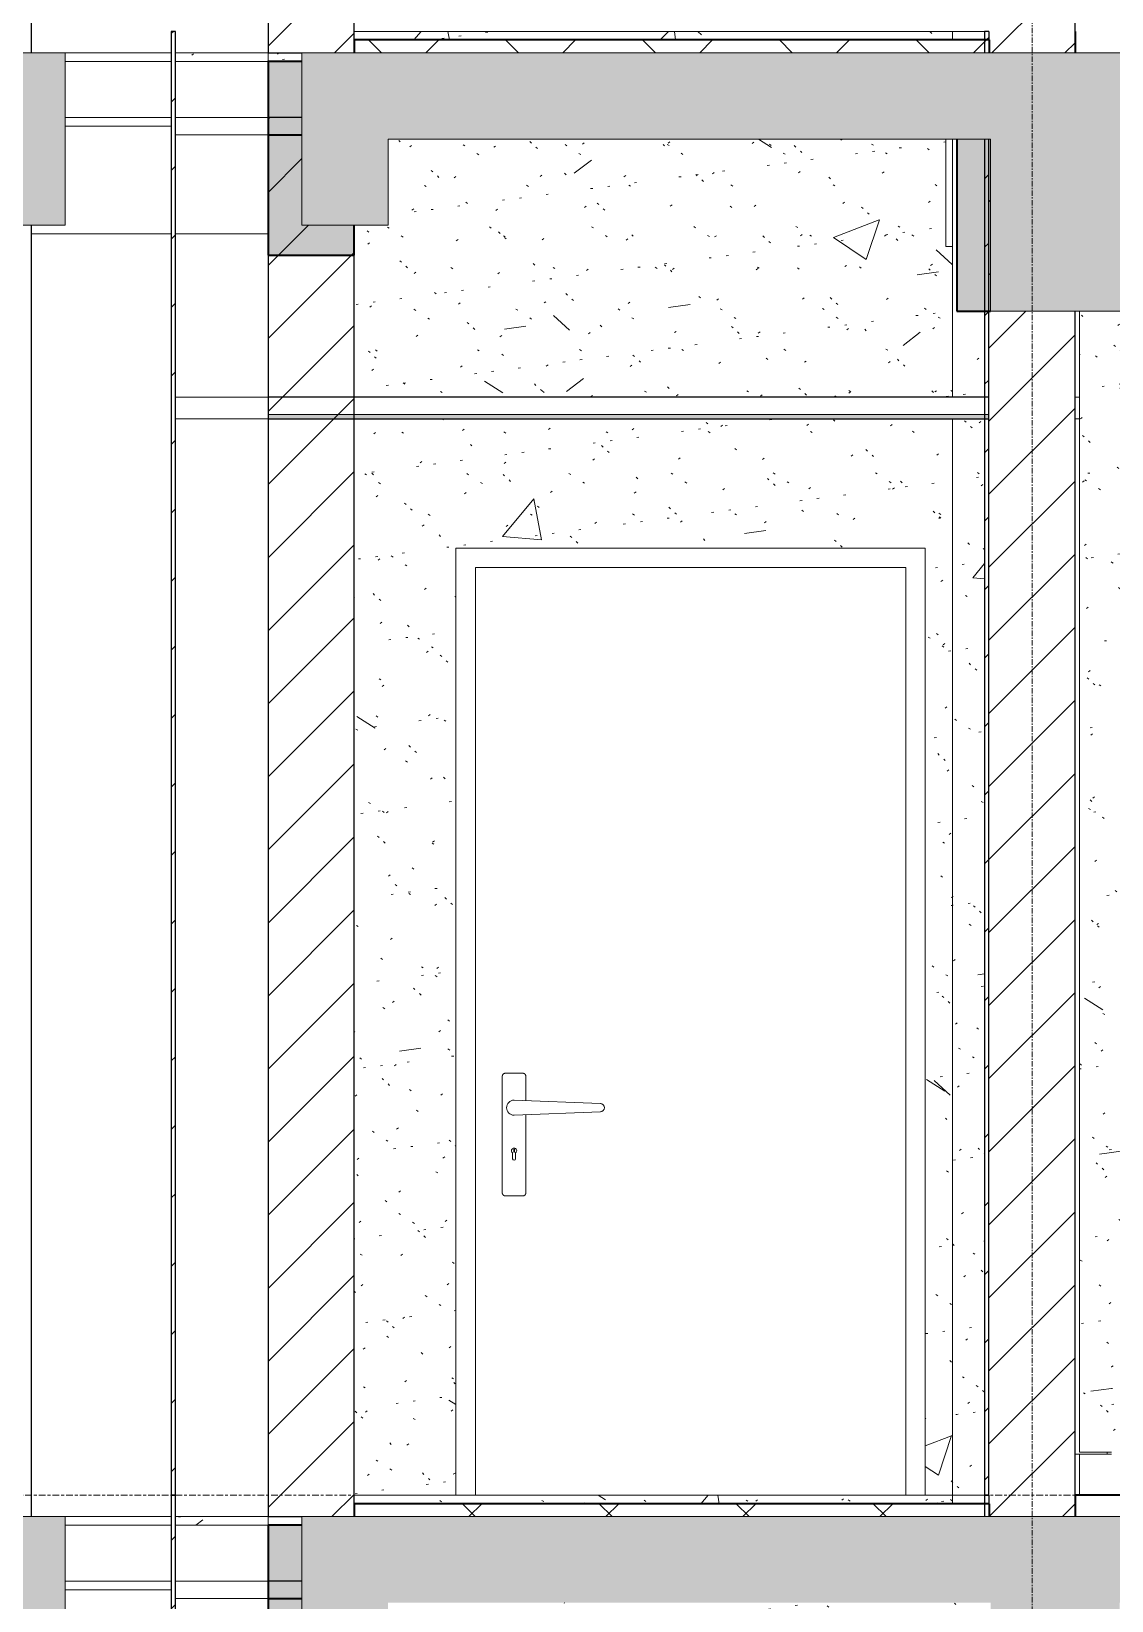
# Model space of a CAD drawing. Header units: millimetres. Extents: x 3451 to 201731, y -8641 to 35300.
# Drawn here: x 128366 to 130876, y 22355 to 26000 of the extents above; entities that cross this region are included whole.
import ezdxf

# ---------------------------------------------------------------- set-up
doc = ezdxf.new("R2010")
doc.units = ezdxf.units.MM
doc.linetypes.add('Centre', pattern=[31.75, 6.35, -4.7625, 15.875, -4.7625])
doc.linetypes.add('Grid Line', pattern=[22.225, 12.7, -3.175, 3.175, -3.175])
for name, color, linetype, lineweight in [('0-2', 50, 'Continuous', 5), ('A-CLNG', 13, 'Continuous', 9), ('A-CLNG-1', 13, 'Continuous', 25), ('A-CLNG-PATT-1', 13, 'Continuous', 9), ('A-DETL-GENF-1', 7, 'Continuous', 9), ('A-DETL-THIN', 151, 'Continuous', 9), ('A-DOOR', 31, 'Continuous', 9), ('A-DOOR-FRAM', 31, 'Continuous', 9), ('A-FLOR-1', 10, 'Continuous', 35), ('A-FLOR-2', 7, 'Continuous', 9), ('A-FLOR-3', 192, 'Continuous', 35), ('A-FLOR-HRAL', 11, 'Continuous', 9), ('A-FLOR-HRAL-1', 253, 'Continuous', 9), ('A-FLOR-HRAL-2', 53, 'Continuous', 18), ('A-FLOR-LEVL-2', 51, 'Centre', 9), ('A-FLOR-PATT-1', 7, 'Continuous', 9), ('A-FLOR-PATT-3', 8, 'Continuous', 9), ('A-FLOR-PATT-4', 67, 'Continuous', 9), ('A-WALL', 113, 'Continuous', 9), ('A-WALL-1', 113, 'Continuous', 25), ('A-WALL-PATT-2', 9, 'Continuous', 9), ('A-WALL-PATT-4', 111, 'Continuous', 9), ('I-WALL', 2, 'Continuous', 9), ('I-WALL-1', 7, 'Continuous', 9), ('I-WALL-2', 2, 'Continuous', 25), ('S-BEAM-1', 12, 'Continuous', 5), ('S-BEAM-2', 10, 'Continuous', 35), ('S-BEAM-3', 7, 'Continuous', 9), ('S-GRID-1', 1, 'Grid Line', 9)]:
    doc.layers.add(name, color=color, linetype=linetype, lineweight=lineweight)
pattern_1 = [(0, (-51987.05, 14125), (609.6, 152.4), [50.292, -406.908, 50.292, -406.908, -2438.4]), (0, (-51987.05, 14125), (609.6, 152.4), [-914.4, 50.292, -864.108, 50.292, -406.908, -1066.8]), (0, (-51987.05, 14125), (609.6, 152.4), [-2286, 50.292, -254.508, 50.292, -711.708]), (120, (-51758.45, 14201.2), (-436.7823, 451.7291), [50.292, -406.908, 50.292, -2845.308]), (120, (-51758.45, 14201.2), (-436.7823, 451.7291), [-507.492, -406.908, 50.292, -864.108, -1524]), (120, (-51758.45, 14201.2), (-436.7823, 451.7291), [-1828.8, 50.292, -406.908, 50.292, -1016.508]), (120, (-51758.45, 14201.2), (-436.7823, 451.7291), [-2336.292, -254.508, 50.292, -711.708]), (240, (-51682.25, 14506), (-172.8177, -604.1291), [50.292, -406.908, 50.292, -406.908, -2438.4]), (240, (-51682.25, 14506), (-172.8177, -604.1291), [-914.4, 50.292, -864.108, 50.292, -406.908, -1066.8]), (240, (-51682.25, 14506), (-172.8177, -604.1291), [-2286, 50.292, -254.508, 50.292, -711.708])]
pattern_2 = [(50, (-51987.05, 14125), (1093.104, -95.634), [114.3, -1257.3]), (355, (-51987, 14125), (-211.46, 1146.34), [91.44, -1005.84]), (100.451, (-51896, 14117), (881.656, 1050.7), [97.14, -1068.54]), (46.184, (-51987, 14429.8), (1626.475, -252.26), [171.45, -1885.95]), (96.636, (-51851.5, 14408.8), (1424.42, 1484.57), [145.71, -1602.81]), (351.184, (-51987, 14429.8), (1424.43, 1484.55), [137.16, -1508.76]), (21, (-51834.65, 14353.6), (909.686, -613.59), [114.3, -1257.3]), (326, (-51834.7, 14353.6), (370.81, 1105.13), [91.44, -1005.84]), (71.451, (-51758.8, 14302.5), (1280.503, 491.53), [97.14, -1068.54]), (37.5, (-51987.05, 14125), (18.531, 507.33), [50.292, -943.356, 50.292, -970.788, -1009.65]), (37.5, (-51987.05, 14125), (18.531, 507.33), [-2014.728, 50.292, -959.358]), (7.5, (-51987.05, 14125), (400.918, 601.084), [50.292, -531.876, 50.292, -920.496, -384.81]), (7.5, (-51987.05, 14125), (400.918, 601.084), [-1552.956, 50.292, -334.518]), (327.5, (-52326.9, 14125), (813.545, -34.374), [50.292, -330.708, 50.292, -1138.428, -1577.34]), (327.5, (-52326.9, 14125), (813.545, -34.374), [-1569.72, 50.292, -1527.048]), (317.5, (-52479.3, 14125), (888.775, 152.56), [50.292, -445.008, 50.292, -739.14, -1120.14]), (317.5, (-52479.3, 14125), (888.775, 152.56), [-1284.73, 50.29, -1069.85])]
pattern_3 = [(37.5, (-51987.05, 14125), (-4.7995, 146.8239), [5.029, -110.795, 5.029, -124.511, -123.825]), (37.5, (-51987.05, 14125), (-4.7995, 146.8239), [-245.364, 5.029, -118.796]), (7.5, (-51987.05, 14125), (134.8574, 215.0472), [5.029, -57.455, 5.029, -99.365, -40.005]), (7.5, (-51987.05, 14125), (134.8574, 215.0472), [-166.878, 5.029, -34.976]), (327.5, (-52080.78, 14125), (237.29776, 0.4316), [5.029, -33.071, 5.029, -132.131, -179.07]), (327.5, (-52080.78, 14125), (237.29776, 0.4316), [-175.26, 5.029, -174.041]), (317.5, (-52080.78, 14125), (229.067, 66.8792), [5.029, -14.021, 5.029, -84.887, -102.87]), (317.5, (-52080.78, 14125), (229.067, 66.8792), [-108.966, 5.029, -97.841])]
pattern_4 = [(50, (148640.8, 14125), (1093.104, -95.634), [114.3, -1257.3]), (355, (148640.8, 14125), (-211.457, 1146.34), [91.44, -1005.84]), (100.451, (148731.9, 14117), (881.656, 1050.7), [97.14, -1068.54]), (46.184, (148640.8, 14429.8), (1626.475, -252.26), [171.45, -1885.95]), (96.636, (148776.3, 14408.8), (1424.42, 1484.57), [145.71, -1602.81]), (351.184, (148640.8, 14429.8), (1424.43, 1484.55), [137.16, -1508.76]), (21, (148793.2, 14353.6), (909.686, -613.59), [114.3, -1257.3]), (326, (148793.2, 14353.6), (370.81, 1105.13), [91.44, -1005.84]), (71.451, (148869, 14302.5), (1280.503, 491.53), [97.14, -1068.54]), (37.5, (148640.8, 14125), (18.5313, 507.33), [50.292, -943.356, 50.292, -970.788, -1009.65]), (37.5, (148640.8, 14125), (18.5313, 507.33), [-2014.728, 50.292, -959.358]), (7.5, (148640.8, 14125), (400.918, 601.084), [50.292, -531.876, 50.292, -920.496, -384.81]), (7.5, (148640.8, 14125), (400.918, 601.084), [-1552.956, 50.292, -334.518]), (327.5, (148300.93, 14125), (813.545, -34.374), [50.292, -330.708, 50.292, -1138.428, -1577.34]), (327.5, (148300.93, 14125), (813.545, -34.374), [-1569.72, 50.292, -1527.048]), (317.5, (148148.5, 14125), (888.775, 152.56), [50.292, -445.008, 50.292, -739.14, -1120.14]), (317.5, (148148.5, 14125), (888.775, 152.56), [-1284.73, 50.29, -1069.85])]
pattern_5 = [(37.5, (148640.78, 14125), (-4.79953, 146.8239), [5.029, -110.795, 5.029, -124.511, -123.825]), (37.5, (148640.78, 14125), (-4.79953, 146.8239), [-245.364, 5.029, -118.796]), (7.5, (148640.78, 14125), (134.8574, 215.0472), [5.029, -57.455, 5.029, -99.365, -40.005]), (7.5, (148640.78, 14125), (134.8574, 215.0472), [-166.878, 5.029, -34.976]), (327.5, (148547.06, 14125), (237.29776, 0.4316), [5.029, -33.071, 5.029, -132.131, -179.07]), (327.5, (148547.06, 14125), (237.29776, 0.4316), [-175.26, 5.029, -174.041]), (317.5, (148547.06, 14125), (229.067, 66.8792), [5.029, -14.021, 5.029, -84.887, -102.87]), (317.5, (148547.06, 14125), (229.067, 66.8792), [-108.966, 5.029, -97.841])]
pattern_6 = [(45, (148640.78, 14125), (-79.5495, 79.5495), [])]
pattern_7 = [(45, (148640.78, 14125), (-84.8528, 84.8528), [])]
pattern_8 = [(45, (148640.78, 14125), (-159.099, 159.099), []), (135, (148640.78, 14125), (-159.099, -159.099), [])]

# ---------------------------------------------------------------- blocks, each defined once
blk = doc.blocks.new('NCV_TKTC_KET CAU_rvt-2-TKCS_MẶT CẮT D')
at = {"layer": 'A-FLOR-PATT-1'}
for points in [[(-71633.3, 25760), (-71633.3, 25930), (-71711.9, 25930), (-71711.9, 25760)], [(-71711.9, 22360), (-71633.3, 22360), (-71633.3, 22530), (-71711.9, 22530)]]:
    blk.add_hatch(color=256, dxfattribs=at).paths.add_polyline_path(points)
at = {"layer": 'S-BEAM-1'}
for points in [[(-71531.7, 25480), (-71511.9, 25480), (-71511.9, 25550), (-71633.3, 25550), (-71633.3, 25930), (-71711.9, 25930), (-71711.9, 25480), (-71633.3, 25480)], [(-71531.7, 22080), (-71511.9, 22080), (-71511.9, 22150), (-71633.3, 22150), (-71633.3, 22530), (-71711.9, 22530), (-71711.9, 22080), (-71633.3, 22080)]]:
    blk.add_hatch(color=256, dxfattribs=at).paths.add_polyline_path(points)
h = blk.add_hatch(color=256, dxfattribs=at)
h.paths.add_polyline_path([(-70033.1, 25350), (-70033.1, 25750), (-70111.9, 25750), (-70111.9, 25350)])
h.paths.add_polyline_path([(-69733.1, 25350), (-69611.9, 25350), (-69611.9, 25750), (-69733.1, 25750)])
at = {"layer": 'A-FLOR-1'}
for p, q in [((-71633.3, 25930), (-71711.9, 25930)), ((-71711.9, 25930), (-71711.9, 25760)), ((-71711.9, 25760), (-71633.3, 25760)), ((-71633.3, 22530), (-71711.9, 22530)), ((-71711.9, 22530), (-71711.9, 22360)), ((-71711.9, 22360), (-71633.3, 22360))]:
    blk.add_line(p, q, dxfattribs=at)
at = {"layer": 'A-FLOR-2'}
for p, q in [((-72183.4, 25950), (-71936.9, 25950)), ((-71926.9, 25930), (-71711.9, 25930)), ((-71936.9, 25780), (-72183.4, 25780)), ((-71711.9, 25760), (-71926.9, 25760)), ((-72183.4, 22550), (-71936.9, 22550)), ((-71926.9, 22530), (-71711.9, 22530)), ((-71936.9, 22380), (-72183.4, 22380)), ((-71711.9, 22360), (-71926.9, 22360))]:
    blk.add_line(p, q, dxfattribs=at)
at = {"layer": 'S-BEAM-2'}
for p, q in [((-71633.3, 25930), (-71711.9, 25930)), ((-71711.9, 25930), (-71711.9, 25480)), ((-70111.9, 25750), (-70111.9, 25350)), ((-71511.9, 25480), (-71511.9, 25550)), ((-71711.9, 25480), (-71511.9, 25480)), ((-70111.9, 25350), (-70033.1, 25350)), ((-71633.3, 22530), (-71711.9, 22530)), ((-71711.9, 22530), (-71711.9, 22080))]:
    blk.add_line(p, q, dxfattribs=at)
at = {"layer": 'S-BEAM-3'}
for p, q in [((-72183.4, 25930), (-71936.9, 25930)), ((-71926.9, 25930), (-71711.9, 25930)), ((-70136.9, 25750), (-70136.9, 25500)), ((-71936.9, 25530), (-72261.9, 25530)), ((-71711.9, 25530), (-71926.9, 25530)), ((-70136.9, 25500), (-70121.9, 25500)), ((-72183.4, 22530), (-71936.9, 22530)), ((-71926.9, 22530), (-71711.9, 22530))]:
    blk.add_line(p, q, dxfattribs=at)
blk = doc.blocks.new('Railing - Railing-946623-TKCS_MẶT CẮT D')
at = {"layer": 'A-FLOR-HRAL-1'}
blk.add_line((-69826.9, 22695), (-69751.9, 22695), dxfattribs=at)
at = {"layer": 'A-FLOR-HRAL-2'}
for p, q in [((-69826.9, 22695), (-69836.9, 22695)), ((-69836.9, 22695), (-69836.9, 22600)), ((-69826.9, 22600), (-69826.9, 22695)), ((-69836.9, 22600), (-69826.9, 22600))]:
    blk.add_line(p, q, dxfattribs=at)
blk = doc.blocks.new('NCV_TKTC_TANG 6 - 8_rvt-4-TKCS_MẶT CẮT D')
at = {"layer": 'A-FLOR-PATT-4'}
h = blk.add_hatch(dxfattribs=at)
h.set_pattern_fill('FP_33', color=256, style=0, pattern_type=2)
h.set_pattern_definition(pattern_1)
h.paths.add_polyline_path([(-67613.3, 22550), (-66836.9, 22550), (-66836.9, 22600), (-69836.9, 22600), (-69836.9, 22550), (-68919.5, 22550)])
at = {"layer": 'A-WALL-PATT-2'}
h = blk.add_hatch(dxfattribs=at)
h.set_pattern_fill('FP_35', color=256, style=0, pattern_type=2)
h.set_pattern_definition(pattern_2)
h.paths.add_polyline_path([(-69751.9, 22700), (-66846.9, 22700), (-66846.9, 25500), (-69611.9, 25500), (-69611.9, 25350), (-69751.9, 25350), (-69751.9, 22794.2)])
h = blk.add_hatch(dxfattribs=at)
h.set_pattern_fill('FP_36', color=256, style=0, pattern_type=2)
h.set_pattern_definition(pattern_3)
h.paths.add_polyline_path([(-69751.9, 22700), (-66846.9, 22700), (-66846.9, 25500), (-69611.9, 25500), (-69611.9, 25350), (-69751.9, 25350), (-69751.9, 22794.2)])
h = blk.add_hatch(dxfattribs=at)
h.set_pattern_fill('FP_35', color=256, style=0, pattern_type=2)
h.set_pattern_definition(pattern_2)
h.paths.add_polyline_path([(-69751.9, 22700), (-69751.9, 25350), (-69826.9, 25350), (-69826.9, 22700)])
h = blk.add_hatch(dxfattribs=at)
h.set_pattern_fill('FP_36', color=256, style=0, pattern_type=2)
h.set_pattern_definition(pattern_3)
h.paths.add_polyline_path([(-69751.9, 22700), (-69751.9, 25350), (-69826.9, 25350), (-69826.9, 22700)])
at = {"layer": 'A-FLOR-1'}
for p, q in [((-66836.9, 22600), (-69836.9, 22600)), ((-69836.9, 22600), (-69836.9, 22550))]:
    blk.add_line(p, q, dxfattribs=at)
at = {"layer": 'I-WALL-1'}
for p, q in [((-69826.9, 25350), (-69826.9, 22700)), ((-69826.9, 22700), (-69751.9, 22700))]:
    blk.add_line(p, q, dxfattribs=at)
at = {"layer": 'A-FLOR-HRAL'}
blk.add_blockref('Railing - Railing-946623-TKCS_MẶT CẮT D', (0, 0), dxfattribs=at)
blk = doc.blocks.new('NCV_TKTC_TANG 6 - 8_rvt-5-TKCS_MẶT CẮT D')
at = {"layer": 'A-FLOR-PATT-4'}
h = blk.add_hatch(dxfattribs=at)
h.set_pattern_fill('FP_33', color=256, style=0, pattern_type=2)
h.set_pattern_definition(pattern_1)
h.paths.add_polyline_path([(-67613.3, 25950), (-66836.9, 25950), (-66836.9, 26000), (-69836.9, 26000), (-69836.9, 25950), (-68919.5, 25950)])
at = {"layer": 'A-FLOR-1'}
blk.add_line((-69836.9, 26000), (-69836.9, 25950), dxfattribs=at)
blk = doc.blocks.new('FD_05 - FD_05-1000x2200mm-V389-TKCS_MẶT CẮT D')
at = {"layer": 'A-DOOR'}
for p, q in [((-71167.8, 6572.5), (-71167.8, 6302.5)), ((-71120.3, 6580), (-71160.3, 6580)), ((-71160.3, 6580), (-71120.3, 6580)), ((-71112.8, 6516.5), (-71112.8, 6572.5)), ((-70939.9, 6510), (-71140.3, 6517.5)), ((-71140.3, 6482.5), (-70939.9, 6490)), ((-71112.8, 6302.5), (-71112.8, 6483.5)), ((-71143.8, 6395.1), (-71143.8, 6381.2)), ((-71141, 6397), (-71141, 6403)), ((-71139.6, 6403), (-71139.6, 6397)), ((-71136.8, 6381.2), (-71136.8, 6395.1)), ((-71160.3, 6295), (-71120.3, 6295)), ((-71120.3, 6295), (-71160.3, 6295))]:
    blk.add_line(p, q, dxfattribs=at)
at = {"layer": 'A-DOOR', "flags": 128}
for points in [[(-71160.3, 6580), (-71160.6, 6580), (-71160.9, 6580), (-71161.2, 6579.9), (-71161.5, 6579.9), (-71161.8, 6579.9), (-71162.1, 6579.8), (-71162.4, 6579.7), (-71162.7, 6579.6), (-71163, 6579.5), (-71163.2, 6579.4), (-71163.5, 6579.3), (-71163.8, 6579.2), (-71164, 6579), (-71164.3, 6578.9), (-71164.5, 6578.7), (-71164.8, 6578.5), (-71165, 6578.3), (-71165.3, 6578.1), (-71165.5, 6577.9), (-71165.7, 6577.7), (-71165.9, 6577.5), (-71166.1, 6577.3), (-71166.3, 6577), (-71166.5, 6576.8), (-71166.6, 6576.6), (-71166.8, 6576.3), (-71166.9, 6576), (-71167.1, 6575.8), (-71167.2, 6575.5), (-71167.3, 6575.2), (-71167.4, 6574.9), (-71167.5, 6574.7), (-71167.6, 6574.4), (-71167.6, 6574.1), (-71167.7, 6573.8), (-71167.7, 6573.5), (-71167.8, 6573.2), (-71167.8, 6572.9), (-71167.8, 6572.6), (-71167.8, 6572.5)], [(-71112.8, 6572.5), (-71112.8, 6572.8), (-71112.8, 6573.1), (-71112.9, 6573.4), (-71112.9, 6573.7), (-71113, 6574), (-71113, 6574.3), (-71113.1, 6574.6), (-71113.2, 6574.9), (-71113.3, 6575.1), (-71113.4, 6575.4), (-71113.5, 6575.7), (-71113.7, 6576), (-71113.8, 6576.2), (-71114, 6576.5), (-71114.1, 6576.7), (-71114.3, 6577), (-71114.5, 6577.2), (-71114.7, 6577.4), (-71114.9, 6577.7), (-71115.1, 6577.9), (-71115.3, 6578.1), (-71115.5, 6578.3), (-71115.8, 6578.5), (-71116, 6578.6), (-71116.3, 6578.8), (-71116.5, 6579), (-71116.8, 6579.1), (-71117, 6579.3), (-71117.3, 6579.4), (-71117.6, 6579.5), (-71117.9, 6579.6), (-71118.2, 6579.7), (-71118.4, 6579.8), (-71118.7, 6579.8), (-71119, 6579.9), (-71119.3, 6579.9), (-71119.6, 6580), (-71119.9, 6580), (-71120.2, 6580), (-71120.3, 6580)], [(-71167.8, 6302.5), (-71167.8, 6302.2), (-71167.8, 6301.9), (-71167.8, 6301.6), (-71167.7, 6301.3), (-71167.7, 6301), (-71167.6, 6300.7), (-71167.5, 6300.4), (-71167.4, 6300.1), (-71167.3, 6299.9), (-71167.2, 6299.6), (-71167.1, 6299.3), (-71167, 6299), (-71166.8, 6298.8), (-71166.7, 6298.5), (-71166.5, 6298.3), (-71166.3, 6298), (-71166.1, 6297.8), (-71165.9, 6297.6), (-71165.7, 6297.3), (-71165.5, 6297.1), (-71165.3, 6296.9), (-71165.1, 6296.7), (-71164.9, 6296.5), (-71164.6, 6296.4), (-71164.4, 6296.2), (-71164.1, 6296), (-71163.8, 6295.9), (-71163.6, 6295.7), (-71163.3, 6295.6), (-71163, 6295.5), (-71162.7, 6295.4), (-71162.5, 6295.3), (-71162.2, 6295.2), (-71161.9, 6295.2), (-71161.6, 6295.1), (-71161.3, 6295.1), (-71161, 6295), (-71160.7, 6295), (-71160.4, 6295), (-71160.3, 6295)], [(-71120.3, 6295), (-71120, 6295), (-71119.7, 6295), (-71119.4, 6295.1), (-71119.1, 6295.1), (-71118.8, 6295.1), (-71118.5, 6295.2), (-71118.3, 6295.3), (-71118, 6295.4), (-71117.7, 6295.5), (-71117.4, 6295.6), (-71117.1, 6295.7), (-71116.9, 6295.8), (-71116.6, 6296), (-71116.3, 6296.1), (-71116.1, 6296.3), (-71115.8, 6296.5), (-71115.6, 6296.7), (-71115.4, 6296.9), (-71115.1, 6297.1), (-71114.9, 6297.3), (-71114.7, 6297.5), (-71114.5, 6297.7), (-71114.3, 6298), (-71114.2, 6298.2), (-71114, 6298.5), (-71113.8, 6298.7), (-71113.7, 6299), (-71113.6, 6299.2), (-71113.4, 6299.5), (-71113.3, 6299.8), (-71113.2, 6300.1), (-71113.1, 6300.4), (-71113, 6300.7), (-71113, 6300.9), (-71112.9, 6301.2), (-71112.9, 6301.5), (-71112.8, 6301.8), (-71112.8, 6302.1), (-71112.8, 6302.4), (-71112.8, 6302.5)]]:
    blk.add_lwpolyline(points, dxfattribs=at)
at = {"layer": 'A-DOOR'}
for centre, radius, start, end in [((-71160.3, 6572.5), 7.5, 150, 180), ((-71160.3, 6572.5), 7.5, 90, 120), ((-71120.3, 6572.5), 7.5, 60, 90), ((-71120.3, 6572.5), 7.5, 0, 30), ((-71140.3, 6500), 17.5, 90, 180), ((-71140.3, 6500), 17.5, 180, 270), ((-70940.3, 6500), 10, 0, 87.8544), ((-70940.3, 6500), 10, 272.1456, 0), ((-71140.3, 6400), 6, 305.6853, 234.3147), ((-71140.3, 6381.2), 3.5, 180, 0), ((-71140.3, 6403), 0.7, 0, 180), ((-71140.3, 6403), 0.7, 0, 180), ((-71140.3, 6397), 0.7, 180, 0), ((-71140.3, 6397), 0.7, 180, 0), ((-71160.3, 6302.5), 7.5, 180, 210), ((-71160.3, 6302.5), 7.5, 240, 270), ((-71120.3, 6302.5), 7.52, 270, 300), ((-71120.3, 6302.5), 7.52, 330, 0)]:
    blk.add_arc(centre, radius, start, end, dxfattribs=at)
at = {"layer": 'A-DOOR-FRAM'}
for p, q in [((-71230.3, 7755), (-71230.3, 5600)), ((-71230.3, 7755), (-70230.3, 7755)), ((-70230.3, 7755), (-70230.3, 5600))]:
    blk.add_line(p, q, dxfattribs=at)

msp = doc.modelspace()

# ---------------------------------------------------------------- hatches: boundary and pattern name
at = {"layer": 'A-CLNG-PATT-1'}
h = msp.add_hatch(dxfattribs=at)
h.set_pattern_fill('FP_41', color=256, style=0, pattern_type=2)
h.set_pattern_definition([(0, (148640.78, 14125), (1219.2, 304.8), [50.292, -864.108, 50.292, -864.108, -4876.8]), (0, (148640.78, 14125), (1219.2, 304.8), [-1828.8, 50.292, -1778.508, 50.292, -864.108, -2133.6]), (0, (148640.78, 14125), (1219.2, 304.8), [-4572, 50.292, -559.308, 50.292, -1473.708]), (120, (149097.98, 14277.4), (-873.5645, 903.458), [50.292, -864.108, 50.292, -5740.908]), (120, (149097.98, 14277.4), (-873.5645, 903.458), [-964.692, -864.108, 50.292, -1778.508, -3048]), (120, (149097.98, 14277.4), (-873.5645, 903.458), [-3657.6, 50.292, -864.108, 50.292, -2083.308]), (120, (149097.98, 14277.4), (-873.5645, 903.458), [-4622.292, -559.308, 50.292, -1473.708]), (240, (149250.38, 14887), (-345.6355, -1208.258), [50.292, -864.108, 50.292, -5740.908]), (240, (149250.38, 14887), (-345.6355, -1208.258), [-964.692, -864.108, 50.292, -1778.508, -3048]), (240, (149250.38, 14887), (-345.6355, -1208.258), [-3657.6, 50.292, -864.108, 50.292, -2083.308]), (240, (149250.38, 14887), (-345.6355, -1208.258), [-4622.292, -559.308, 50.292, -1473.708])])
h.paths.add_polyline_path([(153912.8, 25100), (154890.5, 25100), (154890.5, 25110), (151465.9, 25110), (151465.9, 25100), (152606.6, 25100)])
h.paths.add_polyline_path([(129096.1, 25100), (130590.9, 25100), (130590.9, 25110), (128915.9, 25110), (128915.9, 25100)])
h.paths.add_polyline_path([(166974.2, 25100), (167090.9, 25100), (167090.9, 25110), (165090.5, 25110), (165090.5, 25100), (165668.1, 25100)])
at = {"layer": 'A-DETL-GENF-1'}
h = msp.add_hatch(color=256, dxfattribs=at)
h.paths.add_polyline_path([(160443.5, 25350), (160692.2, 25350), (160692.2, 25750), (167092.5, 25750), (167092.5, 25500), (167692.5, 25500), (167692.5, 25750), (171492.9, 25750), (171492.9, 25550), (171692.9, 25550), (171692.9, 25750), (175790.9, 25750), (175790.9, 25350), (176090.9, 25350), (176090.9, 25950), (151265.9, 25948.3), (151265.9, 25550), (151465.9, 25550), (151465.9, 25750), (154892.5, 25750), (154892.5, 25550), (155092.5, 25550), (155092.5, 25750), (156090.8, 25750), (156090.8, 25350), (156392.5, 25350), (156392.5, 25750), (160390.5, 25750), (160390.5, 25350)])
h.paths.add_polyline_path([(130894.7, 25350), (130894.7, 25750), (135595.5, 25750), (135595.5, 25550), (135794.6, 25550), (135794.6, 25750), (138744.6, 25750), (138744.6, 25350), (139044.6, 25350), (139044.6, 25750), (143794.6, 25750), (143794.6, 25550), (143994.6, 25550), (143994.6, 25750), (146969.9, 25750), (146969.9, 25350), (147269.9, 25350), (147269.9, 25750), (148965.9, 25750), (148965.9, 25550), (149165.9, 25551.3), (149165.9, 25950), (128994.6, 25950), (128994.6, 25550), (129194.6, 25550), (129194.6, 25750), (130594.7, 25750), (130594.7, 25350)])
h.paths.add_polyline_path([(122694.6, 25350), (122694.6, 25950), (122392.5, 25950), (122392.5, 25350)])
h.paths.add_polyline_path([(126628.8, 25550), (126828.8, 25550), (126828.8, 25750), (128244.5, 25750), (128244.5, 25550), (128444.5, 25550), (128443, 25950), (126628.8, 25950)])
h = msp.add_hatch(color=256, dxfattribs=at)
h.paths.add_polyline_path([(160692.2, 21950), (160692.2, 22350), (167092.5, 22350), (167092.5, 22100), (167692.5, 22100), (167692.5, 22350), (171492.9, 22350), (171492.9, 22150), (171692.9, 22150), (171692.9, 22350), (175790.9, 22350), (175790.9, 21950), (176090.9, 21950), (176090.9, 22550), (151265.9, 22550), (151265.9, 22150), (151467.6, 22150), (151467.6, 22350), (154892.5, 22350), (154892.5, 22150), (155092.5, 22150), (155092.5, 22350), (156090.8, 22350), (156090.8, 21950), (156392.5, 21950), (156392.5, 22350), (160390.5, 22350), (160390.5, 21950), (160443.5, 21950)])
h.paths.add_polyline_path([(122694.6, 21950), (122694.6, 22550), (122392.5, 22550), (122392.5, 21950)])
h.paths.add_polyline_path([(138892.2, 21950), (139044.6, 21950), (139044.6, 22350), (143794.6, 22350), (143794.6, 22150), (143994.6, 22150), (143994.6, 22350), (146969.9, 22350), (146969.9, 21950), (147269.9, 21950), (147269.9, 22350), (148965.9, 22350), (148965.9, 22150), (149165.9, 22151.3), (149165.9, 22550), (128994.6, 22550), (128994.6, 22150), (129194.6, 22150), (129194.6, 22350), (130594.7, 22350), (130594.7, 21950), (130894.7, 21950), (130894.7, 22350), (135595.5, 22350), (135595.5, 22150), (135794.6, 22150), (135794.6, 22350), (138744.6, 22350), (138744.6, 21950)])
h.paths.add_polyline_path([(126628.8, 22150), (126828.8, 22150), (126828.8, 22350), (128244.5, 22350), (128244.5, 22150), (128444.5, 22150), (128443, 22550), (126628.8, 22550)])
at = {"layer": 'A-FLOR-PATT-3'}
h = msp.add_hatch(dxfattribs=at)
h.set_pattern_fill('FP_49', color=256, style=0, pattern_type=2)
h.set_pattern_definition(pattern_8)
h.paths.add_polyline_path([(152606.6, 25950), (154890.5, 25950), (154890.5, 25980), (151465.9, 25980), (151465.9, 25950), (152037.7, 25950)])
h.paths.add_polyline_path([(166974.2, 25950), (167090.9, 25950), (167090.9, 25980), (165090.5, 25980), (165090.5, 25950), (165890.6, 25950)])
h.paths.add_polyline_path([(129194.6, 25950), (130592.5, 25950), (130592.5, 25980), (129115.9, 25980), (129115.9, 25950)])
h = msp.add_hatch(dxfattribs=at)
h.set_pattern_fill('FP_49', color=256, style=0, pattern_type=2)
h.set_pattern_definition(pattern_8)
h.paths.add_polyline_path([(166974.2, 22550), (167090.9, 22550), (167090.9, 22580), (165090.5, 22580), (165090.5, 22550), (165890.6, 22550)])
h.paths.add_polyline_path([(151467.6, 22550), (154890.5, 22550), (154890.5, 22580), (151465.9, 22580), (151465.9, 22550)])
h.paths.add_polyline_path([(129115.9, 22550), (130592.5, 22550), (130592.5, 22580), (129115.9, 22580)])
at = {"layer": 'A-WALL-PATT-4'}
h = msp.add_hatch(dxfattribs=at)
h.set_pattern_fill('FP_32', color=256, style=0, pattern_type=2)
h.set_pattern_definition(pattern_7)
h.paths.add_polyline_path([(129096.1, 25950), (129115.9, 25950), (129115.9, 28950), (128994.6, 28950), (128994.6, 29200), (128915.9, 29200), (128915.9, 25950), (128994.6, 25950)])
h = msp.add_hatch(dxfattribs=at)
h.set_pattern_fill('FP_32', color=256, style=0, pattern_type=2)
h.set_pattern_definition(pattern_7)
h.paths.add_polyline_path([(130728.8, 25950), (130790.9, 25950), (130790.9, 28750), (130594.7, 28750), (130594.7, 29150), (130590.9, 29150), (130590.9, 25950)])
h = msp.add_hatch(dxfattribs=at)
h.set_pattern_fill('FP_35', color=256, style=0, pattern_type=2)
h.set_pattern_definition(pattern_4)
h.paths.add_polyline_path([(126483.8, 22600), (127316, 22600), (127316, 25150), (126121, 25150), (126121, 24069), (126368.8, 23888.9), (126368.8, 23876.5), (126373.8, 23872.9), (126373.8, 22600)])
h.paths.add_polyline_path([(127516, 22600), (127830.9, 22600), (127830.9, 25530), (127591, 25530), (127591, 25150), (127516, 25150), (127516, 23990.2)])
h.paths.add_polyline_path([(126363.8, 22788.9), (126363.8, 22880.2), (126269.8, 22948.5), (126269.8, 22788.9), (126362.5, 22788.9)])
h.paths.add_polyline_path([(126155.8, 22788.9), (126155.8, 23031.3), (126121, 23056.6), (126121, 22788.9)])
h.paths.add_polyline_path([(126259.8, 22788.9), (126259.8, 22955.7), (126165.8, 23024), (126165.8, 22788.9)])
h.paths.add_polyline_path([(126363.8, 22892.5), (126363.8, 23684), (126269.8, 23615.7), (126269.8, 22960.8)])
h.paths.add_polyline_path([(126259.8, 22968.1), (126259.8, 23608.5), (126165.8, 23540.2), (126165.8, 23036.4), (126246.5, 22977.8)])
h.paths.add_polyline_path([(126155.8, 23043.6), (126155.8, 23532.9), (126121, 23507.5), (126121, 23069)])
h.paths.add_polyline_path([(126121, 23519.9), (126155.8, 23545.3), (126155.8, 24031.3), (126121, 24056.6), (126121, 23540.2)])
h.paths.add_polyline_path([(126165.8, 23552.5), (126259.8, 23620.8), (126259.8, 23955.7), (126165.8, 24024), (126165.8, 23615.7)])
h.paths.add_polyline_path([(126269.8, 23628.1), (126363.8, 23696.4), (126363.8, 23880.2), (126269.8, 23948.5), (126269.8, 23700)])
h.paths.add_polyline_path([(128907.2, 25930), (128915.9, 25930), (128915.9, 25950), (128700.9, 25950), (128700.9, 25930), (128769.6, 25930)])
h.paths.add_polyline_path([(126568.8, 25950), (127316, 25950), (127316, 26000), (126373.8, 26000), (126373.8, 25950), (126519, 25950)])
h.paths.add_polyline_path([(126121, 25950), (126155.8, 25950), (126155.8, 25969.6), (126121, 25995)])
h.paths.add_polyline_path([(126182.8, 25950), (126181.1, 25951.2), (126179.4, 25950)])
h.paths.add_polyline_path([(127830.9, 25950), (127830.9, 26000), (127516, 26000), (127516, 25950), (127790, 25950)])
h.paths.add_polyline_path([(126165.8, 25952.5), (126172.6, 25957.4), (126165.8, 25962.3)])
h = msp.add_hatch(dxfattribs=at)
h.set_pattern_fill('FP_36', color=256, style=0, pattern_type=2)
h.set_pattern_definition(pattern_5)
h.paths.add_polyline_path([(126483.8, 22600), (127316, 22600), (127316, 25150), (126121, 25150), (126121, 24069), (126368.8, 23888.9), (126368.8, 23876.5), (126373.8, 23872.9), (126373.8, 22600)])
h.paths.add_polyline_path([(127516, 22600), (127830.9, 22600), (127830.9, 25530), (127591, 25530), (127591, 25150), (127516, 25150), (127516, 23990.2)])
h.paths.add_polyline_path([(126363.8, 22788.9), (126363.8, 22880.2), (126269.8, 22948.5), (126269.8, 22788.9), (126362.5, 22788.9)])
h.paths.add_polyline_path([(126155.8, 22788.9), (126155.8, 23031.3), (126121, 23056.6), (126121, 22788.9)])
h.paths.add_polyline_path([(126259.8, 22788.9), (126259.8, 22955.7), (126165.8, 23024), (126165.8, 22788.9)])
h.paths.add_polyline_path([(126363.8, 22892.5), (126363.8, 23684), (126269.8, 23615.7), (126269.8, 22960.8)])
h.paths.add_polyline_path([(126259.8, 22968.1), (126259.8, 23608.5), (126165.8, 23540.2), (126165.8, 23036.4), (126246.5, 22977.8)])
h.paths.add_polyline_path([(126155.8, 23043.6), (126155.8, 23532.9), (126121, 23507.5), (126121, 23069)])
h.paths.add_polyline_path([(126121, 23519.9), (126155.8, 23545.3), (126155.8, 24031.3), (126121, 24056.6), (126121, 23540.2)])
h.paths.add_polyline_path([(126165.8, 23552.5), (126259.8, 23620.8), (126259.8, 23955.7), (126165.8, 24024), (126165.8, 23615.7)])
h.paths.add_polyline_path([(126269.8, 23628.1), (126363.8, 23696.4), (126363.8, 23880.2), (126269.8, 23948.5), (126269.8, 23700)])
h.paths.add_polyline_path([(128907.2, 25930), (128915.9, 25930), (128915.9, 25950), (128700.9, 25950), (128700.9, 25930), (128769.6, 25930)])
h.paths.add_polyline_path([(126568.8, 25950), (127316, 25950), (127316, 26000), (126373.8, 26000), (126373.8, 25950), (126519, 25950)])
h.paths.add_polyline_path([(126121, 25950), (126155.8, 25950), (126155.8, 25969.6), (126121, 25995)])
h.paths.add_polyline_path([(126182.8, 25950), (126181.1, 25951.2), (126179.4, 25950)])
h.paths.add_polyline_path([(127830.9, 25950), (127830.9, 26000), (127516, 26000), (127516, 25950), (127790, 25950)])
h.paths.add_polyline_path([(126165.8, 25952.5), (126172.6, 25957.4), (126165.8, 25962.3)])
h = msp.add_hatch(dxfattribs=at)
h.set_pattern_fill('FP_40', color=256, style=0, pattern_type=2)
h.set_pattern_definition(pattern_6)
h.paths.add_polyline_path([(128700.9, 22600), (128700.9, 26000), (128690.9, 26000), (128690.9, 22600)])
h = msp.add_hatch(dxfattribs=at)
h.set_pattern_fill('FP_35', color=256, style=0, pattern_type=2)
h.set_pattern_definition(pattern_4)
h.paths.add_polyline_path([(129352.5, 22600), (129352.5, 24800), (130442.5, 24800), (130442.5, 22600), (130505.9, 22600), (130505.9, 25100), (129115.9, 25100), (129115.9, 22600)])
h.paths.add_polyline_path([(130165.8, 25150), (130505.9, 25150), (130505.9, 25500), (130490.9, 25500), (130490.9, 25750), (129194.6, 25750), (129194.6, 25550), (129115.9, 25550), (129115.9, 25150), (130158, 25150)])
h.paths.add_polyline_path([(128738.9, 25930), (128994.6, 25930), (128994.6, 25950), (128700.9, 25950), (128700.9, 25930)])
h.paths.add_polyline_path([(129115.9, 25980), (130505.9, 25980), (130505.9, 26000), (129115.9, 26000)])
h = msp.add_hatch(dxfattribs=at)
h.set_pattern_fill('FP_36', color=256, style=0, pattern_type=2)
h.set_pattern_definition(pattern_5)
h.paths.add_polyline_path([(129352.5, 22600), (129352.5, 24800), (130442.5, 24800), (130442.5, 22600), (130505.9, 22600), (130505.9, 25100), (129115.9, 25100), (129115.9, 22600)])
h.paths.add_polyline_path([(130165.8, 25150), (130505.9, 25150), (130505.9, 25500), (130490.9, 25500), (130490.9, 25750), (129194.6, 25750), (129194.6, 25550), (129115.9, 25550), (129115.9, 25150), (130158, 25150)])
h.paths.add_polyline_path([(128738.9, 25930), (128994.6, 25930), (128994.6, 25950), (128700.9, 25950), (128700.9, 25930)])
h.paths.add_polyline_path([(129115.9, 25980), (130505.9, 25980), (130505.9, 26000), (129115.9, 26000)])
h = msp.add_hatch(dxfattribs=at)
h.set_pattern_fill('FP_36', color=256, style=0, pattern_type=2)
h.set_pattern_definition(pattern_5)
h.paths.add_polyline_path([(130505.9, 22600), (130515.9, 22600), (130515.9, 25100), (130505.9, 25100), (130505.9, 22794.2)])
h.paths.add_polyline_path([(130515.9, 25150), (130515.9, 25750), (130505.9, 25750), (130505.9, 25150)])
h.paths.add_polyline_path([(130505.9, 25980), (130515.9, 25980), (130515.9, 26000), (130505.9, 26000)])
h = msp.add_hatch(dxfattribs=at)
h.set_pattern_fill('FP_35', color=256, style=0, pattern_type=2)
h.set_pattern_definition(pattern_4)
h.paths.add_polyline_path([(130580.9, 22600), (130580.9, 25100), (130515.9, 25100), (130515.9, 22600)])
h.paths.add_polyline_path([(130580.9, 25150), (130580.9, 25350), (130515.9, 25350), (130515.9, 25150), (130532.2, 25150)])
h.paths.add_polyline_path([(130515.9, 25980), (130580.9, 25980), (130580.9, 26000), (130515.9, 26000)])
h = msp.add_hatch(dxfattribs=at)
h.set_pattern_fill('FP_36', color=256, style=0, pattern_type=2)
h.set_pattern_definition(pattern_5)
h.paths.add_polyline_path([(130580.9, 22600), (130580.9, 25100), (130515.9, 25100), (130515.9, 22600)])
h.paths.add_polyline_path([(130580.9, 25150), (130580.9, 25350), (130515.9, 25350), (130515.9, 25150), (130532.2, 25150)])
h.paths.add_polyline_path([(130515.9, 25980), (130580.9, 25980), (130580.9, 26000), (130515.9, 26000)])
h = msp.add_hatch(dxfattribs=at)
h.set_pattern_fill('FP_40', color=256, style=0, pattern_type=2)
h.set_pattern_definition(pattern_6)
h.paths.add_polyline_path([(130590.9, 22600), (130590.9, 25750), (130580.9, 25750), (130580.9, 22600)])
h.paths.add_polyline_path([(130580.9, 25950), (130590.9, 25950), (130590.9, 26000), (130580.9, 26000)])
h = msp.add_hatch(dxfattribs=at)
h.set_pattern_fill('FP_32', color=256, style=0, pattern_type=2)
h.set_pattern_definition(pattern_7)
h.paths.add_polyline_path([(129096.1, 22550), (129115.9, 22550), (129115.9, 25550), (128994.6, 25550), (128994.6, 25800), (128915.9, 25800), (128915.9, 22550), (128994.6, 22550)])
h = msp.add_hatch(dxfattribs=at)
h.set_pattern_fill('FP_32', color=256, style=0, pattern_type=2)
h.set_pattern_definition(pattern_7)
h.paths.add_polyline_path([(130594.7, 22550), (130790.9, 22550), (130790.9, 25350), (130594.7, 25350), (130594.7, 25750), (130590.9, 25750), (130590.9, 22550)])
h = msp.add_hatch(dxfattribs=at)
h.set_pattern_fill('FP_35', color=256, style=0, pattern_type=2)
h.set_pattern_definition(pattern_4)
h.paths.add_polyline_path([(127830.9, 19200), (127830.9, 22130), (127591, 22130), (127591, 21750), (127516, 21750), (127516, 19200), (127790, 19200)])
h.paths.add_polyline_path([(127316, 19200), (127316, 21750), (126121, 21750), (126121, 20669), (126368.8, 20488.9), (126368.8, 20476.5), (126373.8, 20472.9), (126373.8, 19200), (126483.8, 19200)])
h.paths.add_polyline_path([(126362.5, 19388.9), (126363.8, 19388.9), (126363.8, 19480.2), (126269.8, 19548.5), (126269.8, 19388.9)])
h.paths.add_polyline_path([(126121, 19388.9), (126155.8, 19388.9), (126155.8, 19631.3), (126121, 19656.6), (126121, 19476.5)])
h.paths.add_polyline_path([(126259.8, 19388.9), (126259.8, 19555.7), (126165.8, 19624), (126165.8, 19388.9)])
h.paths.add_polyline_path([(126363.8, 19492.5), (126363.8, 20284), (126269.8, 20215.7), (126269.8, 19560.8)])
h.paths.add_polyline_path([(126259.8, 19568.1), (126259.8, 20208.5), (126165.8, 20140.2), (126165.8, 19636.4), (126246.5, 19577.8)])
h.paths.add_polyline_path([(126155.8, 19643.6), (126155.8, 20132.9), (126121, 20107.5), (126121, 19669)])
h.paths.add_polyline_path([(126121, 20119.9), (126155.8, 20145.3), (126155.8, 20631.3), (126121, 20656.6), (126121, 20140.2)])
h.paths.add_polyline_path([(126165.8, 20152.5), (126259.8, 20220.8), (126259.8, 20555.7), (126165.8, 20624), (126165.8, 20215.7)])
h.paths.add_polyline_path([(126269.8, 20228.1), (126363.8, 20296.4), (126363.8, 20480.2), (126269.8, 20548.5), (126269.8, 20300)])
h.paths.add_polyline_path([(128907.2, 22530), (128915.9, 22530), (128915.9, 22550), (128700.9, 22550), (128700.9, 22530), (128769.6, 22530)])
h.paths.add_polyline_path([(127316, 22550), (127316, 22600), (126373.8, 22600), (126373.8, 22550), (127291, 22550)])
h.paths.add_polyline_path([(127790, 22550), (127830.9, 22550), (127830.9, 22600), (127516, 22600), (127516, 22550), (127591, 22550)])
h.paths.add_polyline_path([(126155.7, 22550), (126155.8, 22550), (126155.8, 22569.3), (126121, 22594.7), (126121, 22550)])
h.paths.add_polyline_path([(126165.8, 22552.5), (126172.4, 22557.3), (126165.8, 22562.1)])
h = msp.add_hatch(dxfattribs=at)
h.set_pattern_fill('FP_36', color=256, style=0, pattern_type=2)
h.set_pattern_definition(pattern_5)
h.paths.add_polyline_path([(127830.9, 19200), (127830.9, 22130), (127591, 22130), (127591, 21750), (127516, 21750), (127516, 19200), (127790, 19200)])
h.paths.add_polyline_path([(127316, 19200), (127316, 21750), (126121, 21750), (126121, 20669), (126368.8, 20488.9), (126368.8, 20476.5), (126373.8, 20472.9), (126373.8, 19200), (126483.8, 19200)])
h.paths.add_polyline_path([(126362.5, 19388.9), (126363.8, 19388.9), (126363.8, 19480.2), (126269.8, 19548.5), (126269.8, 19388.9)])
h.paths.add_polyline_path([(126121, 19388.9), (126155.8, 19388.9), (126155.8, 19631.3), (126121, 19656.6), (126121, 19476.5)])
h.paths.add_polyline_path([(126259.8, 19388.9), (126259.8, 19555.7), (126165.8, 19624), (126165.8, 19388.9)])
h.paths.add_polyline_path([(126363.8, 19492.5), (126363.8, 20284), (126269.8, 20215.7), (126269.8, 19560.8)])
h.paths.add_polyline_path([(126259.8, 19568.1), (126259.8, 20208.5), (126165.8, 20140.2), (126165.8, 19636.4), (126246.5, 19577.8)])
h.paths.add_polyline_path([(126155.8, 19643.6), (126155.8, 20132.9), (126121, 20107.5), (126121, 19669)])
h.paths.add_polyline_path([(126121, 20119.9), (126155.8, 20145.3), (126155.8, 20631.3), (126121, 20656.6), (126121, 20140.2)])
h.paths.add_polyline_path([(126165.8, 20152.5), (126259.8, 20220.8), (126259.8, 20555.7), (126165.8, 20624), (126165.8, 20215.7)])
h.paths.add_polyline_path([(126269.8, 20228.1), (126363.8, 20296.4), (126363.8, 20480.2), (126269.8, 20548.5), (126269.8, 20300)])
h.paths.add_polyline_path([(128907.2, 22530), (128915.9, 22530), (128915.9, 22550), (128700.9, 22550), (128700.9, 22530), (128769.6, 22530)])
h.paths.add_polyline_path([(127316, 22550), (127316, 22600), (126373.8, 22600), (126373.8, 22550), (127291, 22550)])
h.paths.add_polyline_path([(127790, 22550), (127830.9, 22550), (127830.9, 22600), (127516, 22600), (127516, 22550), (127591, 22550)])
h.paths.add_polyline_path([(126155.7, 22550), (126155.8, 22550), (126155.8, 22569.3), (126121, 22594.7), (126121, 22550)])
h.paths.add_polyline_path([(126165.8, 22552.5), (126172.4, 22557.3), (126165.8, 22562.1)])
h = msp.add_hatch(dxfattribs=at)
h.set_pattern_fill('FP_40', color=256, style=0, pattern_type=2)
h.set_pattern_definition(pattern_6)
h.paths.add_polyline_path([(128700.9, 19200), (128700.9, 22600), (128690.9, 22600), (128690.9, 19200)])
h = msp.add_hatch(dxfattribs=at)
h.set_pattern_fill('FP_35', color=256, style=0, pattern_type=2)
h.set_pattern_definition(pattern_4)
h.paths.add_polyline_path([(130505.9, 19200), (130505.9, 21700), (129115.9, 21700), (129115.9, 19200), (129352.5, 19200), (129352.5, 21400), (130442.5, 21400), (130442.5, 19200)])
h.paths.add_polyline_path([(130482.9, 21750), (130505.9, 21750), (130505.9, 22100), (130490.9, 22100), (130490.9, 22350), (129194.6, 22350), (129194.6, 22150), (129115.9, 22150), (129115.9, 21750), (130402.2, 21750)])
h.paths.add_polyline_path([(128915.9, 22530), (128994.6, 22530), (128994.6, 22550), (128700.9, 22550), (128700.9, 22530), (128769.6, 22530)])
h.paths.add_polyline_path([(129115.9, 22580), (130505.9, 22580), (130505.9, 22600), (129115.9, 22600)])
h = msp.add_hatch(dxfattribs=at)
h.set_pattern_fill('FP_36', color=256, style=0, pattern_type=2)
h.set_pattern_definition(pattern_5)
h.paths.add_polyline_path([(130505.9, 19200), (130505.9, 21700), (129115.9, 21700), (129115.9, 19200), (129352.5, 19200), (129352.5, 21400), (130442.5, 21400), (130442.5, 19200)])
h.paths.add_polyline_path([(130482.9, 21750), (130505.9, 21750), (130505.9, 22100), (130490.9, 22100), (130490.9, 22350), (129194.6, 22350), (129194.6, 22150), (129115.9, 22150), (129115.9, 21750), (130402.2, 21750)])
h.paths.add_polyline_path([(128915.9, 22530), (128994.6, 22530), (128994.6, 22550), (128700.9, 22550), (128700.9, 22530), (128769.6, 22530)])
h.paths.add_polyline_path([(129115.9, 22580), (130505.9, 22580), (130505.9, 22600), (129115.9, 22600)])
h = msp.add_hatch(dxfattribs=at)
h.set_pattern_fill('FP_35', color=256, style=0, pattern_type=2)
h.set_pattern_definition(pattern_4)
h.paths.add_polyline_path([(130505.9, 19200), (130515.9, 19200), (130515.9, 21700), (130505.9, 21700), (130505.9, 19709.9)])
h.paths.add_polyline_path([(130505.9, 21750), (130515.9, 21750), (130515.9, 22350), (130505.9, 22350), (130505.9, 21950)])
h.paths.add_polyline_path([(130515.9, 22580), (130515.9, 22600), (130505.9, 22600), (130505.9, 22580)])
h = msp.add_hatch(dxfattribs=at)
h.set_pattern_fill('FP_36', color=256, style=0, pattern_type=2)
h.set_pattern_definition(pattern_5)
h.paths.add_polyline_path([(130505.9, 19200), (130515.9, 19200), (130515.9, 21700), (130505.9, 21700), (130505.9, 19709.9)])
h.paths.add_polyline_path([(130505.9, 21750), (130515.9, 21750), (130515.9, 22350), (130505.9, 22350), (130505.9, 21950)])
h.paths.add_polyline_path([(130515.9, 22580), (130515.9, 22600), (130505.9, 22600), (130505.9, 22580)])
h = msp.add_hatch(dxfattribs=at)
h.set_pattern_fill('FP_35', color=256, style=0, pattern_type=2)
h.set_pattern_definition(pattern_4)
h.paths.add_polyline_path([(130580.9, 19200), (130580.9, 21700), (130515.9, 21700), (130515.9, 19200)])
h.paths.add_polyline_path([(130532.2, 21750), (130580.9, 21750), (130580.9, 21950), (130515.9, 21950), (130515.9, 21750)])
h.paths.add_polyline_path([(130580.9, 22580), (130580.9, 22600), (130515.9, 22600), (130516.3, 22580)])
h = msp.add_hatch(dxfattribs=at)
h.set_pattern_fill('FP_36', color=256, style=0, pattern_type=2)
h.set_pattern_definition(pattern_5)
h.paths.add_polyline_path([(130580.9, 19200), (130580.9, 21700), (130515.9, 21700), (130515.9, 19200)])
h.paths.add_polyline_path([(130532.2, 21750), (130580.9, 21750), (130580.9, 21950), (130515.9, 21950), (130515.9, 21750)])
h.paths.add_polyline_path([(130580.9, 22580), (130580.9, 22600), (130515.9, 22600), (130516.3, 22580)])
h = msp.add_hatch(dxfattribs=at)
h.set_pattern_fill('FP_40', color=256, style=0, pattern_type=2)
h.set_pattern_definition(pattern_6)
h.paths.add_polyline_path([(130590.9, 19200), (130590.9, 22350), (130580.9, 22350), (130580.9, 19200)])
h.paths.add_polyline_path([(130580.9, 22550), (130590.9, 22550), (130590.9, 22600), (130580.9, 22600)])
h = msp.add_hatch(dxfattribs=at)
h.set_pattern_fill('FP_32', color=256, style=0, pattern_type=2)
h.set_pattern_definition(pattern_7)
h.paths.add_polyline_path([(128915.9, 19150), (129115.9, 19150), (129115.9, 22150), (128994.6, 22150), (128994.6, 22400), (128915.9, 22400), (128915.9, 19151.6)])

# ---------------------------------------------------------------- linework, layer by layer
at = {"layer": 'A-CLNG'}
for p, q in [((128700.9, 25150), (128915.9, 25150)), ((130790.9, 25150), (130800.9, 25150)), ((128915.9, 25100), (128700.9, 25100)), ((130590.9, 25110), (128915.9, 25110)), ((130800.9, 25100), (130790.9, 25100))]:
    msp.add_line(p, q, dxfattribs=at)
at = {"layer": 'A-CLNG-1'}
for p, q in [((130590.9, 25150), (128915.9, 25150)), ((128915.9, 25100), (130590.9, 25100))]:
    msp.add_line(p, q, dxfattribs=at)
at = {"layer": 'A-DETL-THIN'}
for p, q in [((128444.5, 25950), (126628.8, 25950)), ((128444.5, 25550), (128444.5, 25950)), ((149165.9, 25950), (128994.6, 25950)), ((128994.6, 25950), (128994.6, 25550)), ((129194.6, 25550), (129194.6, 25750)), ((129194.6, 25750), (130594.7, 25750)), ((130594.7, 25750), (130594.7, 25350)), ((128244.5, 25550), (128444.5, 25550)), ((128994.6, 25550), (129194.6, 25550)), ((130594.7, 25350), (130894.7, 25350)), ((128444.5, 22550), (126628.8, 22550)), ((128444.5, 22150), (128444.5, 22550)), ((149165.9, 22550), (128994.6, 22550)), ((128994.6, 22550), (128994.6, 22150))]:
    msp.add_line(p, q, dxfattribs=at)
at = {"layer": 'A-FLOR-3'}
for p, q in [((130592.5, 25980), (129115.9, 25980)), ((129115.9, 25980), (129115.9, 25950)), ((130592.5, 25950), (130592.5, 25980)), ((130592.5, 22580), (129115.9, 22580)), ((129115.9, 22580), (129115.9, 22550)), ((130592.5, 22550), (130592.5, 22580))]:
    msp.add_line(p, q, dxfattribs=at)
at = {"layer": 'A-FLOR-LEVL-2'}
msp.add_line((106972.4, 22600), (198239.7, 22600), dxfattribs=at)
at = {"layer": 'A-WALL'}
for p, q in [((128444.5, 25950), (128690.9, 25950)), ((128700.9, 25950), (128915.9, 25950)), ((128690.9, 25800), (128444.5, 25800)), ((128915.9, 25800), (128700.9, 25800)), ((130865.9, 22700), (130865.9, 22695)), ((128444.5, 22550), (128690.9, 22550)), ((128700.9, 22550), (128915.9, 22550)), ((128690.9, 22400), (128444.5, 22400)), ((128915.9, 22400), (128700.9, 22400))]:
    msp.add_line(p, q, dxfattribs=at)
at = {"layer": 'A-WALL-1'}
for p, q in [((128915.9, 29200), (128915.9, 25950)), ((128365.9, 25950), (128365.9, 28950)), ((129115.9, 25950), (129115.9, 28950)), ((130790.9, 25950), (130790.9, 28750)), ((130590.9, 26000), (130590.9, 25950)), ((128915.9, 25950), (128994.6, 25950)), ((128915.9, 25800), (128915.9, 22550)), ((128994.6, 25800), (128915.9, 25800)), ((128365.9, 22550), (128365.9, 25550)), ((129115.9, 22550), (129115.9, 25550)), ((130790.9, 22550), (130790.9, 25350)), ((130590.9, 22600), (130590.9, 22550)), ((128915.9, 22550), (128994.6, 22550)), ((128915.9, 22400), (128915.9, 19150)), ((128994.6, 22400), (128915.9, 22400))]:
    msp.add_line(p, q, dxfattribs=at)
at = {"layer": 'I-WALL'}
for p, q in [((130580.9, 26000), (129115.9, 26000)), ((130505.9, 25980), (130505.9, 26000)), ((128915.9, 25930), (128915.9, 25950)), ((130505.9, 25150), (130505.9, 25750)), ((130505.9, 22600), (130505.9, 25100)), ((129352.5, 22600), (129352.5, 24800)), ((129352.5, 24800), (130442.5, 24800)), ((130442.5, 24800), (130442.5, 22600)), ((130580.9, 22600), (129115.9, 22600)), ((129115.9, 22600), (129352.5, 22600)), ((130442.5, 22600), (130580.9, 22600)), ((130505.9, 22580), (130505.9, 22600)), ((128915.9, 22530), (128915.9, 22550))]:
    msp.add_line(p, q, dxfattribs=at)
at = {"layer": 'I-WALL-2'}
for p, q in [((128690.9, 26000), (128690.9, 22600)), ((128700.9, 26000), (128690.9, 26000)), ((128700.9, 22600), (128700.9, 26000)), ((130580.9, 26000), (130580.9, 25950)), ((130590.9, 26000), (130580.9, 26000)), ((130580.9, 25750), (130580.9, 22600)), ((130590.9, 22600), (130590.9, 25750)), ((128690.9, 22600), (128690.9, 19200)), ((128700.9, 22600), (128690.9, 22600)), ((128690.9, 22600), (128700.9, 22600)), ((128700.9, 19200), (128700.9, 22600)), ((130580.9, 22600), (130580.9, 22550)), ((130590.9, 22600), (130580.9, 22600)), ((130580.9, 22600), (130590.9, 22600))]:
    msp.add_line(p, q, dxfattribs=at)
at = {"layer": 'S-GRID-1'}
msp.add_line((130690.9, -3541.4), (130690.9, 30542.5), dxfattribs=at)

# ---------------------------------------------------------------- block references
at = {"layer": '0-2'}
for name in ['NCV_TKTC_KET CAU_rvt-2-TKCS_MẶT CẮT D', 'NCV_TKTC_TANG 6 - 8_rvt-5-TKCS_MẶT CẮT D', 'NCV_TKTC_TANG 6 - 8_rvt-4-TKCS_MẶT CẮT D']:
    msp.add_blockref(name, (200627.8, 0), dxfattribs=at)
at = {"layer": 'A-DOOR'}
msp.add_blockref('FD_05 - FD_05-1000x2200mm-V389-TKCS_MẶT CẮT D', (200627.8, 17000), dxfattribs=at)

doc.saveas('drawing.dxf')
